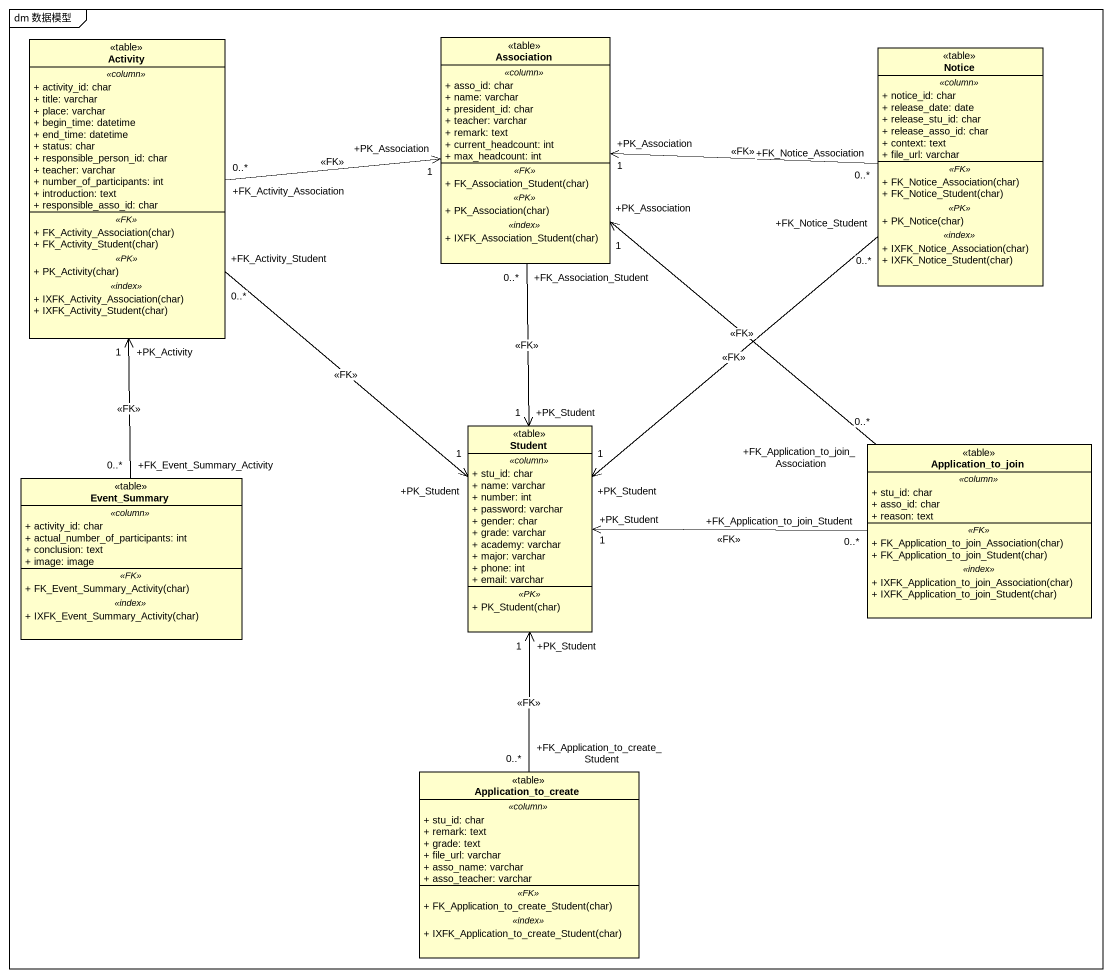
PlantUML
@startuml
mainframe dm 数据模型
hide circle
hide empty members
skinparam classAttributeIconSize 0
class Activity <<table>> {
  .. <<column>> ..
  + activity_id: char
  + title: varchar
  + place: varchar
  + begin_time: datetime
  + end_time: datetime
  + status: char
  + responsible_person_id: char
  + teacher: varchar
  + number_of_participants: int
  + introduction: text
  + responsible_asso_id: char
  .. <<FK>> ..
  + FK_Activity_Association(char)
  + FK_Activity_Student(char)
  .. <<PK>> ..
  + PK_Activity(char)
  .. <<index>> ..
  + IXFK_Activity_Association(char)
  + IXFK_Activity_Student(char)
}
class Association <<table>> {
  .. <<column>> ..
  + asso_id: char
  + name: varchar
  + president_id: char
  + teacher: varchar
  + remark: text
  + current_headcount: int
  + max_headcount: int
  .. <<FK>> ..
  + FK_Association_Student(char)
  .. <<PK>> ..
  + PK_Association(char)
  .. <<index>> ..
  + IXFK_Association_Student(char)
}
class Notice <<table>> {
  .. <<column>> ..
  + notice_id: char
  + release_date: date
  + release_stu_id: char
  + release_asso_id: char
  + context: text
  + file_url: varchar
  .. <<FK>> ..
  + FK_Notice_Association(char)
  + FK_Notice_Student(char)
  .. <<PK>> ..
  + PK_Notice(char)
  .. <<index>> ..
  + IXFK_Notice_Association(char)
  + IXFK_Notice_Student(char)
}
class Student <<table>> {
  .. <<column>> ..
  + stu_id: char
  + name: varchar
  + number: int
  + password: varchar
  + gender: char
  + grade: varchar
  + academy: varchar
  + major: varchar
  + phone: int
  + email: varchar
  .. <<PK>> ..
  + PK_Student(char)
}
class Application_to_join <<table>> {
  .. <<column>> ..
  + stu_id: char
  + asso_id: char
  + reason: text
  .. <<FK>> ..
  + FK_Application_to_join_Association(char)
  + FK_Application_to_join_Student(char)
  .. <<index>> ..
  + IXFK_Application_to_join_Association(char)
  + IXFK_Application_to_join_Student(char)
}
class Event_Summary <<table>> {
  .. <<column>> ..
  + activity_id: char
  + actual_number_of_participants: int
  + conclusion: text
  + image: image
  .. <<FK>> ..
  + FK_Event_Summary_Activity(char)
  .. <<index>> ..
  + IXFK_Event_Summary_Activity(char)
}
class Application_to_create <<table>> {
  .. <<column>> ..
  + stu_id: char
  + remark: text
  + grade: text
  + file_url: varchar
  + asso_name: varchar
  + asso_teacher: varchar
  .. <<FK>> ..
  + FK_Application_to_create_Student(char)
  .. <<index>> ..
  + IXFK_Application_to_create_Student(char)
}
Activity "+FK_Activity_Association\n0..*" -right-> "+PK_Association\n1" Association : <<FK>>
Activity "+FK_Activity_Student\n0..*" --> "+PK_Student\n1" Student : <<FK>>
Association "+FK_Association_Student\n0..*" --> "+PK_Student\n1" Student : <<FK>>
Notice "+FK_Notice_Association\n0..*" -left-> "+PK_Association\n1" Association : <<FK>>
Notice "+FK_Notice_Student\n0..*" --> "+PK_Student\n1" Student : <<FK>>
Application_to_join "+FK_Application_to_join_Association\n0..*" -up-> "+PK_Association\n1" Association : <<FK>>
Application_to_join "+FK_Application_to_join_Student\n0..*" -left-> "+PK_Student\n1" Student : <<FK>>
Event_Summary "+FK_Event_Summary_Activity\n0..*" -up-> "+PK_Activity\n1" Activity : <<FK>>
Application_to_create "+FK_Application_to_create_Student\n0..*" -up-> "+PK_Student\n1" Student : <<FK>>
@enduml
